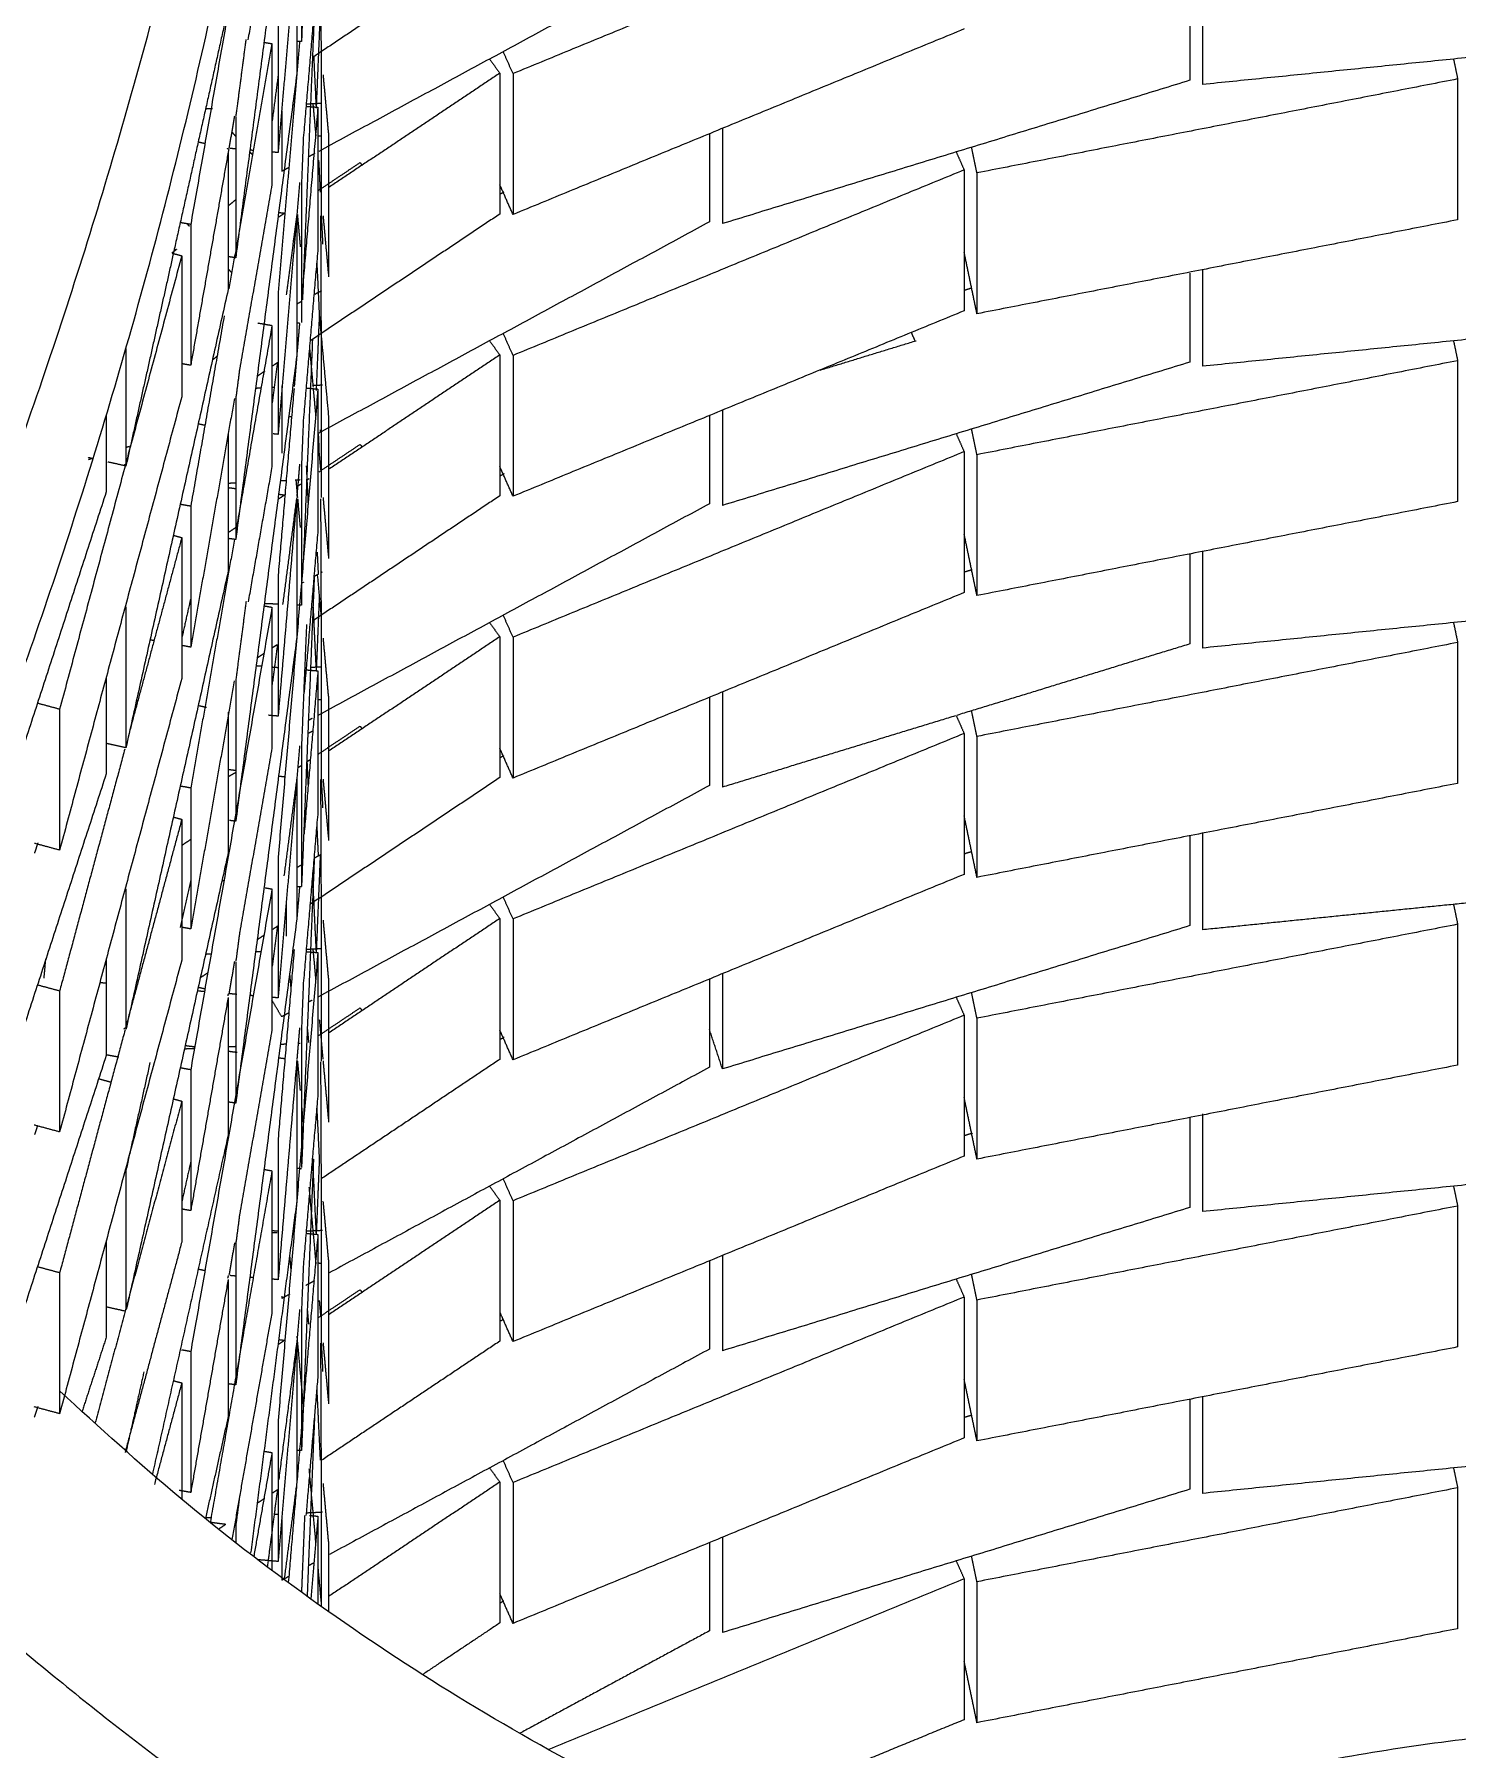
# Model space of a CAD drawing. Header units: centimetres. Extents: x 0 to 19.8, y 0 to 41.5.
# Drawn here: x 17.111 to 17.717, y 14.276 to 15.006 of the extents above; entities that cross this region are included whole.
import ezdxf

# ---------------------------------------------------------------- set-up
doc = ezdxf.new("R2010")
doc.units = ezdxf.units.CM
doc.layers.add('Make2D$Visible$Curves', color=7, linetype='Continuous', true_color=0x000000)

msp = doc.modelspace()

# ---------------------------------------------------------------- linework, layer by layer
at = {"layer": 'Make2D$Visible$Curves', "color": 18, "lineweight": -3, "true_color": 0x000000}
for points, weights, knots in [([(12.44385, 15.63412), (12.44385, 14.6937), (13.08282, 14.0037), (14.71323, 12.24307), (16.47386, 13.87349), (17.24305, 14.58578), (17.24305, 15.63412)], [0.853867800566, 0.860338983745, 1, 0.707106781187, 1, 0.846767797442, 0.853867800566], [5.741243, 5.741243, 5.741243, 7.538558, 7.538558, 11.307837, 11.307837, 13.279801, 13.279801, 13.279801]), ([(17.14305, 15.63412), (17.14305, 14.62947), (16.40592, 13.94686), (14.71866, 12.38439), (13.15619, 14.07165), (12.54385, 14.73289), (12.54385, 15.63412)], [0.853867800566, 0.846767797442, 1, 0.707106781187, 1, 0.860338983745, 0.853867800566], [-13.279801, -13.279801, -13.279801, -11.307837, -11.307837, -7.538558, -7.538558, -5.741243, -5.741243, -5.741243]), ([(12.47302, 15.1611), (12.58656, 14.4396), (13.08282, 13.9037), (14.71323, 12.14307), (16.47386, 13.77349), (17.24305, 14.48578), (17.24305, 15.53412)], [0.861673993534, 0.888038673933, 1, 0.707106781187, 1, 0.846767797442, 0.853867800566], [6.097714, 6.097714, 6.097714, 7.538558, 7.538558, 11.307837, 11.307837, 13.279801, 13.279801, 13.279801]), ([(17.09989, 14.32314), (17.62142, 13.87595), (18.25532, 14.14081), (18.94033, 14.42702), (18.94033, 15.16942)], [0.973011863459, 0.839756556667, 1, 0.829045525154, 0.992137350088], [-3.101047, -3.101047, -3.101047, -1.874818, -1.874818, -0.566626, -0.566626, -0.566626]), ([(18.84735, 15.16942), (18.84735, 14.46471), (18.18864, 14.2143), (17.58784, 13.9859), (17.12182, 14.42856)], [0.996320993359, 0.821693940709, 1, 0.834780475099, 0.972589075988], [4.970734, 4.970734, 4.970734, 6.316022, 6.316022, 7.562575, 7.562575, 7.562575]), ([(17.09021, 14.23153), (17.61324, 13.77252), (18.25532, 14.0408), (18.94033, 14.32702), (18.94033, 15.06941)], [0.975929709242, 0.838022816373, 1, 0.829045525154, 0.992137350088], [-3.114314, -3.114314, -3.114314, -1.874818, -1.874818, -0.566626, -0.566626, -0.566626])]:
    msp.add_rational_spline(points, weights, degree=2, knots=knots, dxfattribs=at)
for points in [[(17.23025, 15.13524), (17.22753, 15.06922), (17.22481, 15.00319)], [(17.21225, 15.12232), (17.19495, 15.02383), (17.17764, 14.92534)], [(17.22111, 15.09658), (17.20896, 15.00387), (17.19681, 14.91116)], [(17.22401, 15.06355), (17.21943, 15.00975), (17.21486, 14.95595)], [(17.50698, 15.06857), (17.41093, 15.02907), (17.31488, 14.98957)], [(17.21225, 15.06232), (17.20712, 15.03313), (17.20199, 15.00394)], [(17.22481, 15.06319), (17.22481, 15.03319), (17.22481, 15.00319)], [(17.2228, 15.04946), (17.2228, 15.01946), (17.2228, 14.98946)], [(17.30925, 15.04976), (17.26963, 15.02326), (17.23002, 14.99677)], [(17.23292, 15.04906), (17.23305, 15.01905), (17.23318, 14.98904)], [(17.39849, 15.04638), (17.31531, 15.00141), (17.23213, 14.95644)], [(17.2318, 15.03523), (17.22869, 14.99869), (17.22559, 14.96216)], [(17.23304, 15.02302), (17.23205, 14.99891), (17.23105, 14.97481)], [(17.60311, 15.02501), (17.60311, 15.00586), (17.60311, 14.98671)], [(17.60842, 15.02605), (17.60842, 15.00549), (17.60842, 14.98493)], [(17.19358, 15.01766), (17.18193, 14.96542), (17.17028, 14.91317)], [(17.21486, 15.01595), (17.21486, 14.98595), (17.21486, 14.95595)], [(17.23025, 15.01542), (17.22774, 14.95432), (17.22522, 14.89321)], [(17.50698, 15.00857), (17.41093, 14.96907), (17.31488, 14.92957)], [(17.81608, 15.00597), (17.71225, 14.99545), (17.60842, 14.98493)], [(17.21225, 15.00232), (17.20308, 14.95014), (17.19392, 14.89797)], [(17.20113, 15.00409), (17.19899, 14.98777), (17.19685, 14.97144)], [(17.20888, 15.00291), (17.21057, 15.00262), (17.21225, 15.00232)], [(17.21225, 15.00232), (17.21225, 14.97232), (17.21225, 14.94232)], [(17.22398, 15.00326), (17.21942, 14.94961), (17.21486, 14.89595)], [(17.22481, 15.00319), (17.22403, 15.00322), (17.22325, 15.00326)], [(17.31488, 14.98957), (17.3128, 14.99425), (17.31072, 14.99893)], [(17.22997, 14.99708), (17.2305, 14.98596), (17.23104, 14.97484)], [(17.30488, 14.99577), (17.30707, 14.99277), (17.30925, 14.98976)], [(17.71535, 14.99577), (17.71624, 14.99153), (17.71712, 14.9873)], [(17.2228, 14.98946), (17.2098, 14.89031), (17.19681, 14.79116)], [(17.21486, 14.98893), (17.21356, 14.97896), (17.21225, 14.969)], [(17.23318, 14.98904), (17.23318, 14.95904), (17.23318, 14.92904)], [(17.23398, 14.98911), (17.23517, 14.97608), (17.23635, 14.96304)], [(17.30925, 14.98976), (17.27288, 14.96543), (17.2365, 14.94111)], [(17.30925, 14.98976), (17.30925, 14.95976), (17.30925, 14.92976)], [(17.31488, 14.98957), (17.31488, 14.95957), (17.31488, 14.92957)], [(17.60311, 14.98671), (17.50359, 14.95619), (17.40407, 14.92568)], [(17.71712, 14.9873), (17.61478, 14.9673), (17.51244, 14.94729)], [(17.71712, 14.9873), (17.71712, 14.9573), (17.71712, 14.9273)], [(17.22169, 14.9763), (17.22144, 14.97628), (17.2212, 14.97627)], [(17.23315, 14.97685), (17.22995, 14.97669), (17.22676, 14.97654)], [(17.22966, 14.97668), (17.23028, 14.96985), (17.2309, 14.96302)], [(17.18686, 14.97462), (17.18541, 14.97455), (17.18395, 14.97448)], [(17.19628, 14.97143), (17.19509, 14.96465), (17.1939, 14.95787)], [(17.19681, 14.97116), (17.19681, 14.94116), (17.19681, 14.91116)], [(17.21638, 14.97378), (17.21638, 14.96085), (17.21638, 14.94792)], [(17.2318, 14.97523), (17.22831, 14.93416), (17.22482, 14.89308)], [(17.22674, 14.97566), (17.22927, 14.97545), (17.2318, 14.97523)], [(17.2318, 14.97523), (17.2318, 14.94523), (17.2318, 14.91523)], [(17.19511, 14.96474), (17.19603, 14.96372), (17.19696, 14.9627)], [(17.22559, 14.96216), (17.2252, 14.95267), (17.22481, 14.94319)], [(17.23169, 14.96308), (17.23236, 14.96305), (17.23304, 14.96302)], [(17.23635, 14.96304), (17.23635, 14.93304), (17.23635, 14.90304)], [(17.39849, 14.96396), (17.39849, 14.94517), (17.39849, 14.92638)], [(17.40407, 14.96625), (17.40407, 14.94596), (17.40407, 14.92568)], [(17.19385, 14.95761), (17.18575, 14.91148), (17.17764, 14.86534)], [(17.18099, 14.96047), (17.18246, 14.96014), (17.18392, 14.95982)], [(17.1932, 14.95775), (17.19339, 14.9577), (17.19358, 14.95766)], [(17.19358, 14.95587), (17.19358, 14.92677), (17.19358, 14.89766)], [(17.19681, 14.95748), (17.19559, 14.95759), (17.19437, 14.95769)], [(17.20273, 14.95635), (17.20334, 14.95569), (17.20394, 14.95503)], [(17.20428, 14.95685), (17.20368, 14.9569), (17.20307, 14.95695)], [(17.21486, 14.95595), (17.21367, 14.95605), (17.21249, 14.95615)], [(17.23041, 14.95551), (17.22902, 14.95476), (17.22763, 14.95401)], [(17.50359, 14.95619), (17.50528, 14.95238), (17.50698, 14.94857)], [(17.51244, 14.94729), (17.5113, 14.95275), (17.51016, 14.95821)], [(17.21942, 14.94957), (17.2179, 14.94875), (17.21638, 14.94792)], [(17.23196, 14.93978), (17.24086, 14.94574), (17.24977, 14.95169)], [(17.2321, 14.95276), (17.23243, 14.94589), (17.23276, 14.93902)], [(17.24977, 14.95169), (17.25019, 14.95112), (17.25061, 14.95054)], [(17.50698, 14.94857), (17.41093, 14.90907), (17.31488, 14.86957)], [(17.50698, 14.94857), (17.50698, 14.91857), (17.50698, 14.88857)], [(17.51244, 14.94729), (17.51244, 14.91729), (17.51244, 14.88729)], [(17.21225, 14.94232), (17.20538, 14.90319), (17.1985, 14.86405)], [(17.22397, 14.94313), (17.21941, 14.88954), (17.21486, 14.83595)], [(17.22481, 14.94319), (17.22481, 14.91337), (17.22481, 14.88354)], [(17.31488, 14.92957), (17.31206, 14.9359), (17.30925, 14.94223)], [(17.19696, 14.93599), (17.19536, 14.93466), (17.19377, 14.93332)], [(17.31093, 14.93905), (17.31031, 14.93871), (17.30968, 14.93837)], [(17.17764, 14.92534), (17.1754, 14.92573), (17.17317, 14.92612)], [(17.17613, 14.9256), (17.17658, 14.9251), (17.17704, 14.92461)], [(17.17764, 14.92534), (17.17764, 14.89534), (17.17764, 14.86534)], [(17.21508, 14.92849), (17.2164, 14.92937), (17.21772, 14.93026)], [(17.21518, 14.93046), (17.21638, 14.9303), (17.21758, 14.93014)], [(17.2228, 14.92946), (17.22056, 14.91243), (17.21833, 14.89539)], [(17.22262, 14.92949), (17.22271, 14.92947), (17.2228, 14.92946)], [(17.2228, 14.92946), (17.2228, 14.89973), (17.2228, 14.87)], [(17.22304, 14.92958), (17.22366, 14.92273), (17.22429, 14.91587)], [(17.30925, 14.92976), (17.26893, 14.90279), (17.22861, 14.87583)], [(17.39849, 14.92638), (17.3152, 14.88135), (17.2319, 14.83632)], [(17.23293, 14.92894), (17.23305, 14.89899), (17.23318, 14.86904)], [(17.23324, 14.929), (17.23353, 14.92294), (17.23382, 14.91688)], [(17.23399, 14.92906), (17.23517, 14.91605), (17.23635, 14.90304)], [(17.71712, 14.9273), (17.61478, 14.9073), (17.51244, 14.88729)], [(17.17383, 14.91199), (17.14782, 14.81543), (17.12182, 14.71887)], [(17.17023, 14.91296), (17.16014, 14.86771), (17.15005, 14.82246)], [(17.17159, 14.91478), (17.17061, 14.91395), (17.16962, 14.91313)], [(17.16976, 14.91309), (17.17179, 14.91254), (17.17383, 14.91199)], [(17.17157, 14.91446), (17.17115, 14.91452), (17.17072, 14.91458)], [(17.17383, 14.91199), (17.17383, 14.88199), (17.17383, 14.85199)], [(17.19681, 14.91116), (17.19528, 14.91136), (17.19375, 14.91156)], [(17.2318, 14.91523), (17.22874, 14.87928), (17.22569, 14.84333)], [(17.51244, 14.88729), (17.50971, 14.90038), (17.50697, 14.91347)], [(17.19358, 14.90641), (17.19436, 14.90556), (17.19514, 14.9047)], [(17.2313, 14.90936), (17.23183, 14.89829), (17.23236, 14.88722)], [(17.60311, 14.90461), (17.60311, 14.88566), (17.60311, 14.86671)], [(17.60842, 14.90605), (17.60842, 14.88549), (17.60842, 14.86493)], [(17.19358, 14.89766), (17.17182, 14.80006), (17.15005, 14.70246)], [(17.21486, 14.89595), (17.21486, 14.86595), (17.21486, 14.83595)], [(17.22556, 14.90187), (17.22556, 14.90185), (17.22556, 14.90183)], [(17.23331, 14.89708), (17.23191, 14.89632), (17.23051, 14.89557)], [(17.50978, 14.89809), (17.50847, 14.89769), (17.50716, 14.89728)], [(17.22486, 14.89251), (17.22388, 14.89198), (17.2229, 14.89145)], [(17.50698, 14.88857), (17.41093, 14.84907), (17.31488, 14.80957)], [(17.1919, 14.88648), (17.18477, 14.84591), (17.17764, 14.80534)], [(17.21225, 14.88232), (17.20472, 14.83947), (17.19719, 14.79663)], [(17.20624, 14.88338), (17.20925, 14.88285), (17.21225, 14.88232)], [(17.21225, 14.88232), (17.21225, 14.85232), (17.21225, 14.82232)], [(17.22397, 14.88314), (17.22346, 14.87707), (17.22294, 14.87101)], [(17.22401, 14.88322), (17.22367, 14.88324), (17.22332, 14.88325)], [(17.23239, 14.88717), (17.23172, 14.87092), (17.23105, 14.85466)], [(17.23234, 14.88718), (17.23435, 14.86511), (17.23635, 14.84304)], [(17.81608, 14.88597), (17.71225, 14.87545), (17.60842, 14.86493)], [(17.22947, 14.87634), (17.22754, 14.82942), (17.2256, 14.7825)], [(17.30488, 14.87577), (17.30707, 14.87277), (17.30925, 14.86976)], [(17.31488, 14.86957), (17.3128, 14.87425), (17.31072, 14.87893)], [(17.44567, 14.86331), (17.46607, 14.86956), (17.48648, 14.87582)], [(17.48444, 14.8793), (17.48524, 14.87749), (17.48604, 14.87569)], [(17.71535, 14.87577), (17.71624, 14.87153), (17.71712, 14.8673)], [(17.15005, 14.87256), (17.15005, 14.84824), (17.15005, 14.82393)], [(17.18914, 14.86945), (17.18806, 14.86854), (17.18697, 14.86763)], [(17.2228, 14.86946), (17.2098, 14.77031), (17.19681, 14.67116)], [(17.21457, 14.86671), (17.21341, 14.85785), (17.21225, 14.849)], [(17.21454, 14.86642), (17.21353, 14.86575), (17.21253, 14.86507)], [(17.22285, 14.87), (17.22227, 14.86318), (17.22169, 14.85635)], [(17.2282, 14.87283), (17.22896, 14.86444), (17.22972, 14.85604)], [(17.23318, 14.86904), (17.23318, 14.83904), (17.23318, 14.80904)], [(17.30925, 14.86976), (17.27298, 14.8455), (17.2367, 14.82124)], [(17.30925, 14.86976), (17.30925, 14.83976), (17.30925, 14.80976)], [(17.31488, 14.86957), (17.31488, 14.83957), (17.31488, 14.80957)], [(17.60311, 14.86671), (17.50359, 14.83619), (17.40407, 14.80568)], [(17.71712, 14.8673), (17.61478, 14.8473), (17.51244, 14.82729)], [(17.71712, 14.8673), (17.71712, 14.8373), (17.71712, 14.8073)], [(17.17764, 14.86534), (17.17573, 14.86567), (17.17383, 14.86601)], [(17.1985, 14.86405), (17.19765, 14.8576), (17.19681, 14.85116)], [(17.20912, 14.86279), (17.20758, 14.86177), (17.20605, 14.86074)], [(17.17383, 14.85199), (17.14782, 14.75543), (17.12182, 14.65887)], [(17.20759, 14.85562), (17.20641, 14.85556), (17.20524, 14.85551)], [(17.21316, 14.85589), (17.21271, 14.85586), (17.21225, 14.85584)], [(17.22163, 14.85554), (17.21824, 14.81575), (17.21486, 14.77595)], [(17.2318, 14.85523), (17.22333, 14.75559), (17.21486, 14.65595)], [(17.21638, 14.85654), (17.21638, 14.84223), (17.21638, 14.82792)], [(17.22674, 14.85566), (17.22927, 14.85545), (17.2318, 14.85523)], [(17.23382, 14.85688), (17.23162, 14.85677), (17.22943, 14.85667)], [(17.22978, 14.8554), (17.23031, 14.84958), (17.23084, 14.84377)], [(17.2318, 14.85523), (17.2318, 14.82523), (17.2318, 14.79523)], [(17.19625, 14.85126), (17.18694, 14.7983), (17.17764, 14.74534)], [(17.19681, 14.85116), (17.19681, 14.82116), (17.19681, 14.79116)], [(17.40407, 14.84648), (17.40407, 14.82608), (17.40407, 14.80568)], [(17.14167, 14.84404), (17.14167, 14.82773), (17.14167, 14.81142)], [(17.18129, 14.8404), (17.18264, 14.8401), (17.18399, 14.8398)], [(17.21942, 14.84358), (17.22009, 14.84356), (17.22076, 14.84353)], [(17.22564, 14.84333), (17.22522, 14.83326), (17.22481, 14.82319)], [(17.23283, 14.83788), (17.2328, 14.83728), (17.23278, 14.83668)], [(17.23635, 14.84304), (17.23635, 14.81304), (17.23635, 14.78304)], [(17.39849, 14.84396), (17.39849, 14.82517), (17.39849, 14.80638)], [(17.51244, 14.82729), (17.5113, 14.83275), (17.51016, 14.83821)], [(17.15161, 14.83078), (17.15096, 14.83057), (17.1503, 14.83036)], [(17.19358, 14.83594), (17.19358, 14.8068), (17.19358, 14.77766)], [(17.21486, 14.83595), (17.21381, 14.83604), (17.21277, 14.83613)], [(17.23194, 14.83606), (17.2321, 14.83277), (17.23225, 14.82949)], [(17.2321, 14.82982), (17.23251, 14.82536), (17.23291, 14.82089)], [(17.2323, 14.82001), (17.24103, 14.82585), (17.24977, 14.83169)], [(17.24977, 14.83169), (17.25019, 14.83112), (17.25061, 14.83054)], [(17.50359, 14.83619), (17.50528, 14.83238), (17.50698, 14.82857)], [(17.13631, 14.82552), (17.13516, 14.82578), (17.13401, 14.82603)], [(17.13592, 14.82571), (17.13499, 14.82541), (17.13407, 14.82511)], [(17.15005, 14.82246), (17.14617, 14.82332), (17.14228, 14.82419)], [(17.15016, 14.82336), (17.14967, 14.82304), (17.14918, 14.82271)], [(17.21225, 14.82232), (17.20718, 14.79348), (17.20212, 14.76463)], [(17.22398, 14.82326), (17.2234, 14.81636), (17.22281, 14.80946)], [(17.22481, 14.82319), (17.22481, 14.79319), (17.22481, 14.76319)], [(17.22683, 14.82256), (17.22722, 14.81431), (17.22762, 14.80606)], [(17.50698, 14.82857), (17.41093, 14.78907), (17.31488, 14.74957)], [(17.50698, 14.82857), (17.50698, 14.79857), (17.50698, 14.76857)], [(17.51244, 14.82729), (17.51244, 14.79729), (17.51244, 14.76729)], [(17.19391, 14.81519), (17.19554, 14.81527), (17.19717, 14.81535)], [(17.21598, 14.81625), (17.21715, 14.81631), (17.21832, 14.81636)], [(17.22212, 14.81655), (17.22318, 14.8166), (17.22423, 14.81665)], [(17.22241, 14.81656), (17.22274, 14.81284), (17.22308, 14.80912)], [(17.22725, 14.81663), (17.22764, 14.81689), (17.22804, 14.81716)], [(17.31488, 14.80957), (17.31206, 14.8159), (17.30925, 14.82223)], [(17.3111, 14.81914), (17.3103, 14.8187), (17.30949, 14.81826)], [(17.14167, 14.81142), (17.1108, 14.71664), (17.07993, 14.62185)], [(17.19379, 14.81326), (17.19531, 14.81306), (17.19683, 14.81286)], [(17.21486, 14.80835), (17.21632, 14.80932), (17.21778, 14.8103)], [(17.22277, 14.80903), (17.21882, 14.76249), (17.21486, 14.71595)], [(17.21519, 14.81046), (17.21638, 14.8103), (17.21758, 14.81015)], [(17.22268, 14.80855), (17.21973, 14.78603), (17.21678, 14.76352)], [(17.2228, 14.80825), (17.2228, 14.77885), (17.2228, 14.74946)], [(17.22315, 14.80842), (17.2237, 14.80233), (17.22425, 14.79623)], [(17.22325, 14.81396), (17.22388, 14.81438), (17.22451, 14.8148)], [(17.30925, 14.80976), (17.2695, 14.78317), (17.22974, 14.75659)], [(17.23293, 14.80851), (17.23306, 14.77877), (17.23318, 14.74904)], [(17.23398, 14.80911), (17.23517, 14.79608), (17.23635, 14.78304)], [(17.17764, 14.80534), (17.17551, 14.80571), (17.17338, 14.80609)], [(17.17764, 14.80534), (17.17764, 14.77534), (17.17764, 14.74534)], [(17.39849, 14.80638), (17.31516, 14.76133), (17.23183, 14.71628)], [(17.71712, 14.8073), (17.61478, 14.7873), (17.51244, 14.76729)], [(17.1938, 14.79426), (17.1953, 14.79527), (17.19681, 14.79628)], [(17.2318, 14.79523), (17.22884, 14.76036), (17.22587, 14.72549)], [(17.51244, 14.76729), (17.50971, 14.78038), (17.50698, 14.79347)], [(17.17383, 14.79199), (17.16279, 14.75101), (17.15176, 14.71003)], [(17.17023, 14.79296), (17.17203, 14.79248), (17.17383, 14.79199)], [(17.17383, 14.79199), (17.17383, 14.76199), (17.17383, 14.73199)], [(17.19625, 14.79126), (17.18694, 14.7383), (17.17764, 14.68534)], [(17.19681, 14.79116), (17.1952, 14.79137), (17.19358, 14.79158)], [(17.60842, 14.78605), (17.60842, 14.76549), (17.60842, 14.74493)], [(17.23148, 14.7857), (17.2317, 14.78109), (17.23192, 14.77649)], [(17.60311, 14.78481), (17.60311, 14.76576), (17.60311, 14.74671)], [(17.19358, 14.77766), (17.17182, 14.68006), (17.15005, 14.58246)], [(17.21486, 14.77595), (17.21486, 14.74595), (17.21486, 14.71595)], [(17.23026, 14.77555), (17.22754, 14.70948), (17.22482, 14.6434)], [(17.22563, 14.77293), (17.22527, 14.77273), (17.2249, 14.77253)], [(17.23198, 14.77636), (17.23112, 14.7759), (17.23027, 14.77543)], [(17.2315, 14.7764), (17.23229, 14.76774), (17.23308, 14.75908)], [(17.23361, 14.77724), (17.23329, 14.77707), (17.23297, 14.7769)], [(17.51044, 14.77829), (17.50894, 14.77783), (17.50743, 14.77737)], [(17.17764, 14.76617), (17.17577, 14.7578), (17.17391, 14.74944)], [(17.20122, 14.76479), (17.19901, 14.74797), (17.19681, 14.73116)], [(17.23238, 14.76694), (17.23172, 14.7511), (17.23107, 14.73526)], [(17.50698, 14.76857), (17.41093, 14.72907), (17.31488, 14.68957)], [(17.81608, 14.76597), (17.71225, 14.75545), (17.60842, 14.74493)], [(17.15005, 14.76246), (17.15005, 14.73246), (17.15005, 14.70246)], [(17.21225, 14.76232), (17.19495, 14.66383), (17.17764, 14.56534)], [(17.20905, 14.76288), (17.21065, 14.7626), (17.21225, 14.76232)], [(17.21489, 14.7636), (17.212, 14.76372), (17.20912, 14.76384)], [(17.21225, 14.76232), (17.21225, 14.73232), (17.21225, 14.70232)], [(17.22481, 14.76319), (17.22402, 14.76322), (17.22323, 14.76326)], [(17.22972, 14.76237), (17.23033, 14.74959), (17.23094, 14.73682)], [(17.31488, 14.74957), (17.3128, 14.75425), (17.31072, 14.75893)], [(17.2228, 14.74946), (17.2098, 14.65031), (17.19681, 14.55116)], [(17.22694, 14.755), (17.22587, 14.72909), (17.22481, 14.70319)], [(17.30925, 14.74976), (17.27287, 14.72543), (17.23649, 14.7011)], [(17.30488, 14.75577), (17.30707, 14.75277), (17.30925, 14.74976)], [(17.30925, 14.74976), (17.30925, 14.71976), (17.30925, 14.68976)], [(17.31488, 14.74957), (17.31488, 14.71957), (17.31488, 14.68957)], [(17.71535, 14.75577), (17.71624, 14.75153), (17.71712, 14.7473)], [(17.162, 14.74808), (17.16116, 14.74823), (17.16031, 14.74838)], [(17.17764, 14.74534), (17.17575, 14.74567), (17.17386, 14.746)], [(17.20879, 14.74257), (17.20752, 14.74172), (17.20625, 14.74087)], [(17.21453, 14.74642), (17.21339, 14.73771), (17.21225, 14.729)], [(17.21424, 14.74622), (17.21329, 14.74558), (17.21234, 14.74495)], [(17.23318, 14.74904), (17.23318, 14.71904), (17.23318, 14.68904)], [(17.23398, 14.74911), (17.23517, 14.73608), (17.23635, 14.72304)], [(17.60311, 14.74671), (17.55349, 14.73149), (17.50387, 14.71628)], [(17.71712, 14.7473), (17.61478, 14.7273), (17.51244, 14.70729)], [(17.71712, 14.7473), (17.71712, 14.7173), (17.71712, 14.6873)], [(17.2057, 14.73745), (17.20677, 14.73736), (17.20785, 14.73727)], [(17.21225, 14.73689), (17.21364, 14.73677), (17.21502, 14.73666)], [(17.2318, 14.73523), (17.22885, 14.70047), (17.22589, 14.66571)], [(17.22673, 14.73566), (17.22926, 14.73545), (17.2318, 14.73523)], [(17.23318, 14.73685), (17.23083, 14.73673), (17.22848, 14.73662)], [(17.2318, 14.73523), (17.2318, 14.70523), (17.2318, 14.67523)], [(17.17383, 14.73199), (17.14782, 14.63543), (17.12182, 14.53887)], [(17.14167, 14.73259), (17.14167, 14.71201), (17.14167, 14.69142)], [(17.19619, 14.73092), (17.18691, 14.67813), (17.17764, 14.62534)], [(17.19681, 14.73116), (17.19681, 14.70116), (17.19681, 14.67116)], [(17.12182, 14.71887), (17.11709, 14.72015), (17.11236, 14.72142)], [(17.18119, 14.72043), (17.18274, 14.72008), (17.1843, 14.71973)], [(17.2318, 14.72307), (17.23242, 14.72305), (17.23304, 14.72302)], [(17.23635, 14.72304), (17.23635, 14.69304), (17.23635, 14.66304)], [(17.39849, 14.72396), (17.39849, 14.70517), (17.39849, 14.68638)], [(17.40407, 14.72625), (17.40407, 14.70596), (17.40407, 14.68568)], [(17.12182, 14.71887), (17.12182, 14.68887), (17.12182, 14.65887)], [(17.19358, 14.71766), (17.19358, 14.68766), (17.19358, 14.65766)], [(17.21486, 14.71595), (17.21279, 14.71613), (17.21072, 14.7163)], [(17.22934, 14.71493), (17.22856, 14.71451), (17.22779, 14.71409)], [(17.50326, 14.71609), (17.45367, 14.70088), (17.40407, 14.68568)], [(17.50359, 14.71619), (17.50528, 14.71238), (17.50698, 14.70857)], [(17.51244, 14.70729), (17.5113, 14.71275), (17.51016, 14.71821)], [(17.22787, 14.70876), (17.22884, 14.70928), (17.22981, 14.70981)], [(17.2319, 14.69974), (17.24084, 14.70572), (17.24977, 14.71169)], [(17.24977, 14.71169), (17.25019, 14.71112), (17.25061, 14.71054)], [(17.50698, 14.70857), (17.41093, 14.66907), (17.31488, 14.62957)], [(17.50698, 14.70857), (17.50698, 14.67857), (17.50698, 14.64857)], [(17.51244, 14.70729), (17.51244, 14.67729), (17.51244, 14.64729)], [(17.14957, 14.7019), (17.13569, 14.65039), (17.12182, 14.59887)], [(17.15005, 14.70246), (17.14592, 14.70338), (17.14179, 14.7043)], [(17.21225, 14.70232), (17.20538, 14.66319), (17.1985, 14.62405)], [(17.22398, 14.70326), (17.21942, 14.64961), (17.21486, 14.59595)], [(17.22481, 14.70319), (17.22481, 14.67348), (17.22481, 14.64378)], [(17.31488, 14.68957), (17.31206, 14.6959), (17.30925, 14.70223)], [(17.31087, 14.69901), (17.31007, 14.69858), (17.30926, 14.69814)], [(17.14167, 14.69142), (17.1107, 14.59634), (17.07973, 14.50125)], [(17.19374, 14.69327), (17.19517, 14.69308), (17.19661, 14.69289)], [(17.19375, 14.69031), (17.19528, 14.69114), (17.19681, 14.69197)], [(17.22349, 14.69412), (17.22427, 14.69464), (17.22506, 14.69517)], [(17.22711, 14.69672), (17.22736, 14.69139), (17.22762, 14.68606)], [(17.22741, 14.69674), (17.22802, 14.69715), (17.22863, 14.69755)], [(17.17764, 14.68534), (17.1756, 14.6857), (17.17356, 14.68605)], [(17.17764, 14.68534), (17.17764, 14.65534), (17.17764, 14.62534)], [(17.21507, 14.69047), (17.21644, 14.69029), (17.21782, 14.69011)], [(17.2228, 14.68946), (17.22008, 14.66872), (17.21736, 14.64798)], [(17.2228, 14.68946), (17.2228, 14.65946), (17.2228, 14.62946)], [(17.30925, 14.68976), (17.26892, 14.66279), (17.22859, 14.63582)], [(17.39849, 14.68638), (17.31527, 14.64139), (17.23204, 14.59639)], [(17.23293, 14.689), (17.23305, 14.65902), (17.23318, 14.62904)], [(17.23323, 14.68907), (17.23353, 14.68298), (17.23382, 14.67688)], [(17.23398, 14.68911), (17.23517, 14.67608), (17.23635, 14.66304)], [(17.71712, 14.6873), (17.61478, 14.6673), (17.51244, 14.64729)], [(17.17383, 14.67199), (17.16185, 14.6275), (17.14986, 14.583)], [(17.17023, 14.67296), (17.17203, 14.67248), (17.17383, 14.67199)], [(17.17383, 14.67199), (17.17383, 14.64199), (17.17383, 14.61199)], [(17.19681, 14.67116), (17.19546, 14.67133), (17.1941, 14.67151)], [(17.2318, 14.67523), (17.22869, 14.6387), (17.22559, 14.60216)], [(17.2313, 14.66936), (17.23161, 14.66284), (17.23193, 14.65633)], [(17.51244, 14.64729), (17.50971, 14.66038), (17.50698, 14.67347)], [(17.11253, 14.66194), (17.11181, 14.65973), (17.11109, 14.65753)], [(17.12182, 14.65887), (17.11651, 14.66031), (17.11119, 14.66174)], [(17.17411, 14.6611), (17.1759, 14.6623), (17.17769, 14.66349)], [(17.60311, 14.66517), (17.60311, 14.64594), (17.60311, 14.62671)], [(17.60842, 14.66605), (17.60842, 14.64549), (17.60842, 14.62493)], [(17.19358, 14.65766), (17.1719, 14.56044), (17.15022, 14.46321)], [(17.21486, 14.65595), (17.21486, 14.62595), (17.21486, 14.59595)], [(17.23025, 14.65531), (17.22754, 14.58949), (17.22483, 14.52367)], [(17.23315, 14.657), (17.23178, 14.65625), (17.2304, 14.65551)], [(17.23278, 14.65679), (17.23193, 14.63603), (17.23107, 14.61526)], [(17.51019, 14.65821), (17.50866, 14.65775), (17.50714, 14.65728)], [(17.22509, 14.65264), (17.22394, 14.65202), (17.2228, 14.6514)], [(17.22946, 14.64772), (17.23024, 14.63146), (17.23102, 14.61519)], [(17.50698, 14.64857), (17.41093, 14.60907), (17.31488, 14.56957)], [(17.15005, 14.64246), (17.15005, 14.61271), (17.15005, 14.58297)], [(17.17764, 14.64617), (17.17539, 14.63607), (17.17314, 14.62598)], [(17.21225, 14.64232), (17.19495, 14.54383), (17.17764, 14.44534)], [(17.191, 14.64605), (17.1914, 14.64598), (17.1918, 14.64591)], [(17.20935, 14.64283), (17.2108, 14.64258), (17.21225, 14.64232)], [(17.21225, 14.64232), (17.21225, 14.61232), (17.21225, 14.58232)], [(17.22481, 14.64319), (17.2238, 14.64323), (17.2228, 14.64327)], [(17.22398, 14.64323), (17.22339, 14.63634), (17.22281, 14.62946)], [(17.21826, 14.63621), (17.21826, 14.62922), (17.21826, 14.62222)], [(17.30488, 14.63577), (17.30707, 14.63277), (17.30925, 14.62976)], [(17.31488, 14.62957), (17.3128, 14.63425), (17.31072, 14.63893)], [(17.72225, 14.63646), (17.66534, 14.6307), (17.60842, 14.62493)], [(17.71535, 14.63577), (17.71624, 14.63153), (17.71712, 14.6273)], [(17.17764, 14.62534), (17.17596, 14.62563), (17.17428, 14.62593)], [(17.2228, 14.62946), (17.2098, 14.53031), (17.19681, 14.43116)], [(17.21456, 14.62658), (17.2134, 14.61779), (17.21225, 14.609)], [(17.21494, 14.62669), (17.21374, 14.62589), (17.21254, 14.62509)], [(17.23318, 14.62904), (17.23318, 14.59904), (17.23318, 14.56904)], [(17.23398, 14.62911), (17.23517, 14.61608), (17.23635, 14.60304)], [(17.30925, 14.62976), (17.27281, 14.60539), (17.23638, 14.58102)], [(17.30925, 14.62976), (17.30925, 14.59976), (17.30925, 14.56976)], [(17.31488, 14.62957), (17.31488, 14.59957), (17.31488, 14.56957)], [(17.60311, 14.62671), (17.50359, 14.59619), (17.40407, 14.56568)], [(17.71712, 14.6273), (17.61478, 14.6073), (17.51244, 14.58729)], [(17.71712, 14.6273), (17.71712, 14.5973), (17.71712, 14.5673)], [(17.1985, 14.62405), (17.19769, 14.61785), (17.19687, 14.61164)], [(17.20914, 14.62281), (17.20758, 14.62177), (17.20603, 14.62073)], [(17.11522, 14.60442), (17.11557, 14.60852), (17.11592, 14.61262)], [(17.17383, 14.61199), (17.14782, 14.51543), (17.12182, 14.41887)], [(17.14167, 14.61259), (17.14167, 14.59201), (17.14167, 14.57142)], [(17.18638, 14.6146), (17.18524, 14.61455), (17.18411, 14.61449)], [(17.19627, 14.61139), (17.19507, 14.60456), (17.19388, 14.59774)], [(17.19681, 14.61116), (17.19681, 14.58116), (17.19681, 14.55116)], [(17.20756, 14.61562), (17.20664, 14.61557), (17.20571, 14.61553)], [(17.22172, 14.61663), (17.21829, 14.57629), (17.21486, 14.53595)], [(17.2318, 14.61523), (17.22333, 14.51559), (17.21486, 14.41595)], [(17.22157, 14.61629), (17.22143, 14.61628), (17.22129, 14.61628)], [(17.22674, 14.61566), (17.22927, 14.61545), (17.2318, 14.61523)], [(17.23338, 14.61686), (17.23033, 14.61671), (17.22729, 14.61656)], [(17.22966, 14.61668), (17.23025, 14.61025), (17.23083, 14.60382)], [(17.2318, 14.61523), (17.2318, 14.58523), (17.2318, 14.55523)], [(17.18505, 14.6067), (17.18342, 14.60561), (17.18179, 14.60452)], [(17.21973, 14.60605), (17.22001, 14.60295), (17.22029, 14.59985)], [(17.39849, 14.60415), (17.39849, 14.58527), (17.39849, 14.56638)], [(17.40407, 14.60643), (17.40407, 14.58605), (17.40407, 14.56568)], [(17.12182, 14.59887), (17.11709, 14.60015), (17.11237, 14.60142)], [(17.12182, 14.59887), (17.12182, 14.56887), (17.12182, 14.53887)], [(17.14167, 14.60217), (17.1404, 14.60228), (17.13913, 14.60239)], [(17.19358, 14.59608), (17.18561, 14.55071), (17.17764, 14.50534)], [(17.18086, 14.6005), (17.1823, 14.60018), (17.18373, 14.59986)], [(17.18359, 14.59861), (17.18225, 14.59872), (17.18091, 14.59884)], [(17.19358, 14.59766), (17.19349, 14.59722), (17.19339, 14.59677)], [(17.19358, 14.59608), (17.19358, 14.56687), (17.19358, 14.53766)], [(17.19729, 14.59744), (17.19548, 14.5976), (17.19366, 14.59775)], [(17.20453, 14.59683), (17.20388, 14.59688), (17.20322, 14.59694)], [(17.21486, 14.59595), (17.21375, 14.59604), (17.21264, 14.59614)], [(17.22559, 14.60216), (17.2252, 14.59268), (17.22481, 14.58319)], [(17.23635, 14.60304), (17.23635, 14.57304), (17.23635, 14.54304)], [(17.50359, 14.59619), (17.50528, 14.59238), (17.50698, 14.58857)], [(17.51244, 14.58729), (17.5113, 14.59275), (17.51016, 14.59821)], [(17.21638, 14.58792), (17.21431, 14.59144), (17.21225, 14.59496)], [(17.21942, 14.58957), (17.2179, 14.58875), (17.21638, 14.58792)], [(17.22938, 14.59496), (17.22869, 14.59458), (17.228, 14.59421)], [(17.2321, 14.57988), (17.24094, 14.58579), (17.24977, 14.59169)], [(17.24977, 14.59169), (17.25019, 14.59112), (17.25061, 14.59054)], [(17.50698, 14.58857), (17.41093, 14.54907), (17.31488, 14.50957)], [(17.50698, 14.58857), (17.50698, 14.55857), (17.50698, 14.52857)], [(17.14967, 14.58228), (17.13574, 14.53058), (17.12182, 14.47887)], [(17.15058, 14.58365), (17.14987, 14.58317), (17.14917, 14.5827)], [(17.21225, 14.58232), (17.20538, 14.54319), (17.1985, 14.50405)], [(17.22398, 14.58321), (17.22341, 14.57649), (17.22284, 14.56978)], [(17.22481, 14.58319), (17.22481, 14.55345), (17.22481, 14.52371)], [(17.22724, 14.58334), (17.22753, 14.58018), (17.22782, 14.57701)], [(17.23238, 14.5868), (17.23315, 14.57834), (17.23391, 14.56987)], [(17.31488, 14.56957), (17.31206, 14.5759), (17.30925, 14.58223)], [(17.40407, 14.56568), (17.40128, 14.57413), (17.39849, 14.58258)], [(17.51244, 14.58729), (17.51244, 14.55729), (17.51244, 14.52729)], [(17.17528, 14.5743), (17.17744, 14.5744), (17.1796, 14.57451)], [(17.1753, 14.57569), (17.17742, 14.57541), (17.17954, 14.57513)], [(17.19358, 14.57518), (17.1952, 14.57525), (17.19681, 14.57533)], [(17.21596, 14.57625), (17.2172, 14.57631), (17.21844, 14.57637)], [(17.22359, 14.57662), (17.22391, 14.57663), (17.22423, 14.57665)], [(17.31105, 14.57911), (17.31024, 14.57867), (17.30943, 14.57823)], [(17.14167, 14.57142), (17.1107, 14.47634), (17.07973, 14.38125)], [(17.147, 14.57072), (17.14448, 14.57116), (17.14197, 14.57161)], [(17.1603, 14.5684), (17.15517, 14.54543), (17.15005, 14.52246)], [(17.19399, 14.57324), (17.1957, 14.57301), (17.19741, 14.57279)], [(17.2228, 14.56932), (17.21883, 14.52263), (17.21486, 14.47595)], [(17.21507, 14.57047), (17.21626, 14.57032), (17.21745, 14.57016)], [(17.2228, 14.56946), (17.2228, 14.53946), (17.2228, 14.50946)], [(17.2231, 14.56898), (17.22366, 14.56277), (17.22422, 14.55656)], [(17.23293, 14.56874), (17.23306, 14.53889), (17.23318, 14.50904)], [(17.30925, 14.56976), (17.27121, 14.54432), (17.23318, 14.51888)], [(17.23398, 14.56911), (17.23517, 14.55608), (17.23635, 14.54304)], [(17.71712, 14.5673), (17.61478, 14.5473), (17.51244, 14.52729)], [(17.13854, 14.5615), (17.14115, 14.56079), (17.14377, 14.56009)], [(17.17764, 14.56534), (17.17555, 14.5657), (17.17346, 14.56607)], [(17.17764, 14.56534), (17.17764, 14.53534), (17.17764, 14.50534)], [(17.39849, 14.56638), (17.31753, 14.52261), (17.23657, 14.47884)], [(17.17027, 14.55295), (17.17205, 14.55247), (17.17383, 14.55199)], [(17.2318, 14.55523), (17.22875, 14.51939), (17.22571, 14.48354)], [(17.51244, 14.52729), (17.50971, 14.54038), (17.50698, 14.55347)], [(17.17383, 14.55199), (17.15536, 14.4834), (17.13688, 14.4148)], [(17.17383, 14.55199), (17.17383, 14.52199), (17.17383, 14.49199)], [(17.19681, 14.55116), (17.19538, 14.55134), (17.19395, 14.55153)], [(17.22481, 14.55014), (17.22519, 14.54593), (17.22557, 14.54173)], [(17.23131, 14.54912), (17.23184, 14.53803), (17.23238, 14.52694)], [(17.60311, 14.54501), (17.60311, 14.52586), (17.60311, 14.50671)], [(17.60842, 14.54651), (17.60842, 14.52572), (17.60842, 14.50493)], [(17.12182, 14.53887), (17.11643, 14.54033), (17.11104, 14.54178)], [(17.11241, 14.54159), (17.11179, 14.53966), (17.11116, 14.53773)], [(17.19358, 14.53766), (17.17745, 14.46531), (17.16131, 14.39295)], [(17.51042, 14.53828), (17.50894, 14.53783), (17.50746, 14.53738)], [(17.21486, 14.53595), (17.21486, 14.50595), (17.21486, 14.47595)], [(17.17764, 14.52617), (17.17574, 14.51765), (17.17384, 14.50913)], [(17.20902, 14.52289), (17.21064, 14.5226), (17.21225, 14.52232)], [(17.22481, 14.52319), (17.2239, 14.52323), (17.223, 14.52327)], [(17.22992, 14.52734), (17.22736, 14.46527), (17.22481, 14.40319)], [(17.22946, 14.52771), (17.23024, 14.51145), (17.23102, 14.49519)], [(17.23238, 14.52694), (17.23172, 14.5111), (17.23107, 14.49526)], [(17.50698, 14.52857), (17.41093, 14.48907), (17.31488, 14.44957)], [(17.81608, 14.52597), (17.71225, 14.51545), (17.60842, 14.50493)], [(17.15005, 14.52246), (17.15005, 14.49288), (17.15005, 14.46329)], [(17.21225, 14.52232), (17.19909, 14.44743), (17.18593, 14.37255)], [(17.21225, 14.52232), (17.21225, 14.49232), (17.21225, 14.46232)], [(17.30488, 14.51577), (17.30707, 14.51277), (17.30925, 14.50976)], [(17.31488, 14.50957), (17.3128, 14.51425), (17.31072, 14.51893)], [(17.71535, 14.51577), (17.71624, 14.51153), (17.71712, 14.5073)], [(17.2228, 14.50946), (17.21298, 14.43455), (17.20316, 14.35964)], [(17.22797, 14.51534), (17.22945, 14.49903), (17.23093, 14.48271)], [(17.23318, 14.50904), (17.23318, 14.47904), (17.23318, 14.44904)], [(17.23382, 14.50927), (17.23382, 14.50916), (17.23382, 14.50904)], [(17.23398, 14.50911), (17.23517, 14.49608), (17.23635, 14.48304)], [(17.30925, 14.50976), (17.27291, 14.48546), (17.23658, 14.46116)], [(17.30925, 14.50976), (17.30925, 14.47976), (17.30925, 14.44976)], [(17.31488, 14.50957), (17.31488, 14.47957), (17.31488, 14.44957)], [(17.17764, 14.50534), (17.17578, 14.50566), (17.17393, 14.50599)], [(17.1985, 14.50405), (17.19765, 14.4976), (17.19681, 14.49116)], [(17.60311, 14.50671), (17.50359, 14.47619), (17.40407, 14.44568)], [(17.71712, 14.5073), (17.61478, 14.4873), (17.51244, 14.46729)], [(17.71712, 14.5073), (17.71712, 14.4773), (17.71712, 14.4473)], [(17.21225, 14.49689), (17.21344, 14.49679), (17.21464, 14.49669)], [(17.21445, 14.49595), (17.21343, 14.4959), (17.21241, 14.49585)], [(17.2318, 14.49523), (17.2255, 14.42109), (17.2192, 14.34696)], [(17.23382, 14.49688), (17.23039, 14.49671), (17.22696, 14.49655)], [(17.22717, 14.49562), (17.22948, 14.49543), (17.2318, 14.49523)], [(17.2318, 14.49523), (17.2318, 14.46523), (17.2318, 14.43523)], [(17.14167, 14.49246), (17.14167, 14.47194), (17.14167, 14.45142)], [(17.17383, 14.49199), (17.16176, 14.4472), (17.1497, 14.4024)], [(17.19632, 14.49165), (17.19513, 14.48486), (17.19394, 14.47808)], [(17.19681, 14.49116), (17.19681, 14.46116), (17.19681, 14.43116)], [(17.12182, 14.47887), (17.11725, 14.48011), (17.11268, 14.48134)], [(17.18116, 14.48043), (17.18243, 14.48015), (17.18371, 14.47986)], [(17.21973, 14.48605), (17.22001, 14.48295), (17.22029, 14.47985)], [(17.22565, 14.4836), (17.22523, 14.4734), (17.22481, 14.46319)], [(17.23214, 14.48306), (17.23259, 14.48304), (17.23304, 14.48302)], [(17.23635, 14.48304), (17.23635, 14.45304), (17.23635, 14.42304)], [(17.39849, 14.48396), (17.39849, 14.46517), (17.39849, 14.44638)], [(17.40407, 14.48625), (17.40407, 14.46596), (17.40407, 14.44568)], [(17.12182, 14.47887), (17.12182, 14.44887), (17.12182, 14.41887)], [(17.19358, 14.47608), (17.18561, 14.43071), (17.17764, 14.38534)], [(17.19358, 14.47766), (17.19347, 14.47713), (17.19335, 14.4766)], [(17.19358, 14.47608), (17.19358, 14.44687), (17.19358, 14.41766)], [(17.19681, 14.47748), (17.19552, 14.47759), (17.19423, 14.4777)], [(17.20426, 14.47685), (17.20361, 14.47691), (17.20296, 14.47696)], [(17.21486, 14.47595), (17.2137, 14.47605), (17.21254, 14.47615)], [(17.23037, 14.47549), (17.22855, 14.4745), (17.22672, 14.47352)], [(17.23189, 14.45973), (17.24083, 14.46571), (17.24977, 14.47169)], [(17.24977, 14.47169), (17.25019, 14.47112), (17.25061, 14.47054)], [(17.50359, 14.47619), (17.50528, 14.47238), (17.50698, 14.46857)], [(17.51244, 14.46729), (17.5113, 14.47275), (17.51016, 14.47821)], [(17.21975, 14.46975), (17.21806, 14.46883), (17.21638, 14.46792)], [(17.21638, 14.46892), (17.21638, 14.46842), (17.21638, 14.46792)], [(17.23235, 14.46707), (17.23265, 14.46376), (17.23295, 14.46045)], [(17.50698, 14.46857), (17.41093, 14.42907), (17.31488, 14.38957)], [(17.50698, 14.46857), (17.50698, 14.43857), (17.50698, 14.40857)], [(17.51244, 14.46729), (17.51244, 14.43729), (17.51244, 14.40729)], [(17.15005, 14.46246), (17.14586, 14.46339), (17.14167, 14.46432)], [(17.21225, 14.46232), (17.20372, 14.41376), (17.19519, 14.36521)], [(17.22398, 14.46326), (17.21942, 14.40961), (17.21486, 14.35595)], [(17.22481, 14.46319), (17.22481, 14.43319), (17.22481, 14.40319)], [(17.22727, 14.46301), (17.22754, 14.46001), (17.22782, 14.45701)], [(17.31488, 14.44957), (17.31211, 14.45579), (17.30935, 14.46201)], [(17.31082, 14.45898), (17.31023, 14.45867), (17.30964, 14.45835)], [(17.14167, 14.45142), (17.13651, 14.43556), (17.13134, 14.4197)], [(17.21508, 14.44849), (17.2162, 14.44924), (17.21732, 14.44999)], [(17.21524, 14.45045), (17.2165, 14.45029), (17.21776, 14.45012)], [(17.22282, 14.45196), (17.2242, 14.43684), (17.22557, 14.42173)], [(17.30925, 14.44976), (17.27131, 14.42439), (17.23338, 14.39902)], [(17.17764, 14.44534), (17.1757, 14.44568), (17.17376, 14.44602)], [(17.17764, 14.44534), (17.17764, 14.41534), (17.17764, 14.38534)], [(17.2228, 14.44946), (17.21896, 14.42019), (17.21512, 14.39091)], [(17.2228, 14.44946), (17.2228, 14.41946), (17.2228, 14.38946)], [(17.23293, 14.44886), (17.23305, 14.41895), (17.23318, 14.38904)], [(17.23321, 14.44955), (17.23352, 14.44321), (17.23382, 14.43688)], [(17.23398, 14.44911), (17.23517, 14.43608), (17.23635, 14.42304)], [(17.39849, 14.44638), (17.31764, 14.40267), (17.23678, 14.35896)], [(17.71712, 14.4473), (17.61478, 14.4273), (17.51244, 14.40729)], [(17.15769, 14.4367), (17.15387, 14.41958), (17.15005, 14.40246)], [(17.2318, 14.43523), (17.22926, 14.40536), (17.22672, 14.37549)], [(17.17383, 14.43199), (17.16799, 14.41033), (17.16216, 14.38866)], [(17.17041, 14.43292), (17.17212, 14.43245), (17.17383, 14.43199)], [(17.17383, 14.43199), (17.17383, 14.40721), (17.17383, 14.38242)], [(17.19681, 14.43116), (17.1952, 14.43137), (17.19358, 14.43158)], [(17.23129, 14.42954), (17.23202, 14.4143), (17.23276, 14.39906)], [(17.51244, 14.40729), (17.50971, 14.42038), (17.50698, 14.43347)], [(17.11252, 14.42191), (17.11178, 14.41965), (17.11104, 14.41738)], [(17.12182, 14.41887), (17.11643, 14.42033), (17.11104, 14.42178)], [(17.60311, 14.42512), (17.60311, 14.40591), (17.60311, 14.38671)], [(17.60842, 14.42605), (17.60842, 14.40549), (17.60842, 14.38493)], [(17.19358, 14.41766), (17.18874, 14.39593), (17.18389, 14.37419)], [(17.21486, 14.41595), (17.21486, 14.38595), (17.21486, 14.35595)], [(17.23039, 14.4186), (17.22879, 14.37993), (17.2272, 14.34125)], [(17.51017, 14.41821), (17.50864, 14.41774), (17.50712, 14.41727)], [(17.50698, 14.40857), (17.41093, 14.36907), (17.31488, 14.32957)], [(17.81608, 14.40597), (17.71225, 14.39545), (17.60842, 14.38493)], [(17.21225, 14.40232), (17.20836, 14.38017), (17.20447, 14.35802)], [(17.20883, 14.40292), (17.21054, 14.40262), (17.21225, 14.40232)], [(17.21225, 14.40232), (17.21225, 14.37722), (17.21225, 14.35212)], [(17.22481, 14.40319), (17.2238, 14.40323), (17.2228, 14.40327)], [(17.31488, 14.38957), (17.3128, 14.39425), (17.31072, 14.39893)], [(17.22797, 14.39533), (17.2294, 14.37958), (17.23083, 14.36382)], [(17.30488, 14.39577), (17.30707, 14.39277), (17.30925, 14.38976)], [(17.71535, 14.39577), (17.71624, 14.39153), (17.71712, 14.3873)], [(17.17764, 14.38534), (17.17521, 14.38576), (17.17279, 14.38619)], [(17.1985, 14.38405), (17.19765, 14.3776), (17.19681, 14.37116)], [(17.21453, 14.38642), (17.21239, 14.37003), (17.21024, 14.35364)], [(17.21489, 14.38665), (17.21373, 14.38588), (17.21257, 14.3851)], [(17.2228, 14.38946), (17.2201, 14.36887), (17.2174, 14.34828)], [(17.23318, 14.38904), (17.23318, 14.36291), (17.23318, 14.33679)], [(17.23398, 14.38911), (17.23517, 14.37608), (17.23635, 14.36304)], [(17.30925, 14.38976), (17.27281, 14.36538), (17.23636, 14.34101)], [(17.30925, 14.38976), (17.30925, 14.35976), (17.30925, 14.32976)], [(17.31488, 14.38957), (17.31488, 14.35957), (17.31488, 14.32957)], [(17.60311, 14.38671), (17.50359, 14.35619), (17.40407, 14.32568)], [(17.71712, 14.3873), (17.61478, 14.3673), (17.51244, 14.34729)], [(17.71712, 14.3873), (17.71712, 14.3573), (17.71712, 14.3273)], [(17.20916, 14.38282), (17.20754, 14.38174), (17.20592, 14.38065)], [(17.23382, 14.37688), (17.23037, 14.37671), (17.22691, 14.37655)], [(17.18629, 14.3746), (17.18519, 14.37454), (17.18409, 14.37449)], [(17.19262, 14.37171), (17.1895, 14.37211), (17.18639, 14.37252)], [(17.1926, 14.37175), (17.19106, 14.37072), (17.18952, 14.36969)], [(17.19681, 14.37116), (17.19654, 14.37119), (17.19627, 14.37123)], [(17.19681, 14.37116), (17.19681, 14.36756), (17.19681, 14.36397)], [(17.21488, 14.37597), (17.21418, 14.37593), (17.21348, 14.3759)], [(17.21638, 14.37378), (17.21638, 14.36085), (17.21638, 14.34792)], [(17.22614, 14.37545), (17.22547, 14.35932), (17.22481, 14.34319)], [(17.22821, 14.37554), (17.23, 14.37538), (17.2318, 14.37523)], [(17.2318, 14.37523), (17.2303, 14.3576), (17.2288, 14.33996)], [(17.2318, 14.37523), (17.2318, 14.35652), (17.2318, 14.33781)], [(17.23635, 14.36304), (17.23635, 14.34881), (17.23635, 14.33458)], [(17.39849, 14.3641), (17.39849, 14.34524), (17.39849, 14.32638)], [(17.40407, 14.36639), (17.40407, 14.34603), (17.40407, 14.32568)], [(17.21486, 14.35595), (17.21054, 14.35632), (17.20622, 14.35668)], [(17.23014, 14.35537), (17.22911, 14.35481), (17.22807, 14.35425)], [(17.50352, 14.35634), (17.50525, 14.35246), (17.50698, 14.34857)], [(17.51244, 14.34729), (17.5113, 14.35275), (17.51016, 14.35821)], [(17.21952, 14.34962), (17.21795, 14.34877), (17.21638, 14.34792)], [(17.23177, 14.35342), (17.23244, 14.34613), (17.2331, 14.33883)], [(17.50698, 14.34857), (17.41854, 14.3122), (17.3301, 14.27583)], [(17.50698, 14.34857), (17.50698, 14.31857), (17.50698, 14.28857)], [(17.31488, 14.32957), (17.31206, 14.3359), (17.30925, 14.34223)], [(17.51244, 14.34729), (17.51244, 14.31729), (17.51244, 14.28729)], [(17.31103, 14.3391), (17.31026, 14.33868), (17.30949, 14.33827)], [(17.30925, 14.32976), (17.29299, 14.31888), (17.27673, 14.30801)], [(17.39849, 14.32638), (17.35815, 14.30457), (17.3178, 14.28276)], [(17.71712, 14.3273), (17.61478, 14.3073), (17.51244, 14.28729)], [(17.51244, 14.28729), (17.50971, 14.30038), (17.50698, 14.31347)], [(17.50698, 14.28857), (17.45114, 14.26561), (17.3953, 14.24264)]]:
    msp.add_open_spline(points, degree=2, dxfattribs=at)
msp.add_rational_spline([(18.2017, 14.21911), (17.83227, 14.36441), (17.46516, 14.21335)], [0.881404504335, 0.821682931427, 0.890023248743], degree=2, dxfattribs=at)

doc.saveas('drawing.dxf')
